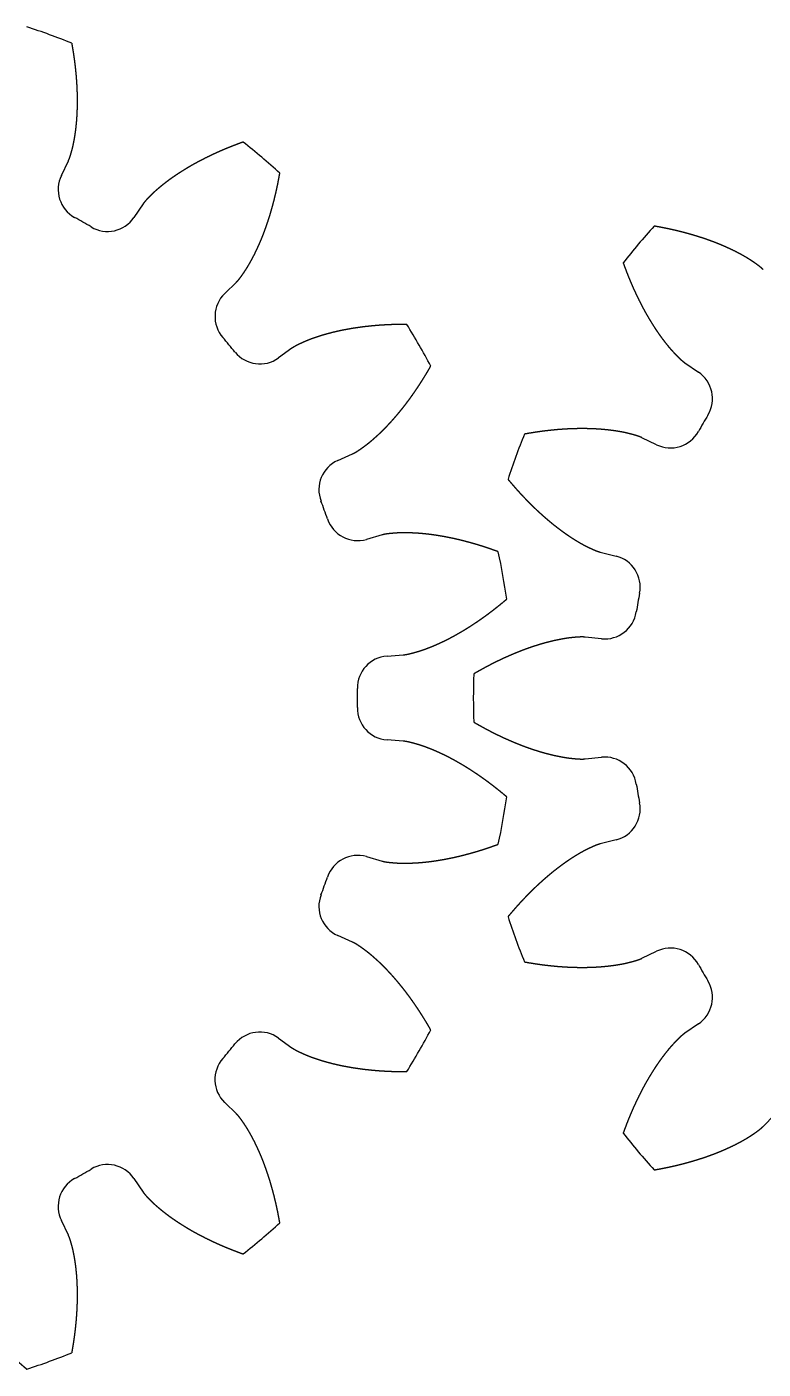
# Model space of a CAD drawing. Header units: millimetres. Extents: x -103 to 35, y -35 to 35.
# Drawn here: x -57.2 to -20.6, y -33.3 to 33.3 of the extents above; entities that cross this region are included whole.
import ezdxf

# ---------------------------------------------------------------- set-up
doc = ezdxf.new("R2010")
doc.units = ezdxf.units.MM
doc.layers.get('0').update_dxf_attribs({"linetype": 'CONTINUOUS'})

msp = doc.modelspace()

# ---------------------------------------------------------------- linework, layer by layer
for p, q in [((-55.444, 25.91), (-55.092, 26.638)), ((-51.385, 24.498), (-51.839, 23.829)), ((-47.339, 20.053), (-46.76, 20.616)), ((-44.009, 17.338), (-44.664, 16.865)), ((-24.498, 16.615), (-23.829, 16.161)), ((-25.91, 12.556), (-26.638, 12.908)), ((-41.727, 11.778), (-40.99, 12.108)), ((-39.526, 8.086), (-40.303, 7.866)), ((-28.703, 7.234), (-27.919, 7.036)), ((-28.642, 2.937), (-29.446, 3.019)), ((-39.283, 2.081), (-38.477, 2.14)), ((-38.477, -2.14), (-39.283, -2.081)), ((-29.446, -3.019), (-28.642, -2.937)), ((-27.919, -7.036), (-28.703, -7.234)), ((-40.303, -7.866), (-39.526, -8.086)), ((-40.99, -12.108), (-41.727, -11.778)), ((-26.638, -12.908), (-25.91, -12.556)), ((-23.829, -16.161), (-24.498, -16.615)), ((-44.664, -16.865), (-44.009, -17.338)), ((-46.76, -20.616), (-47.339, -20.053)), ((-20.616, -21.24), (-20.053, -20.661)), ((-51.839, -23.829), (-51.385, -24.498)), ((-55.092, -26.638), (-55.444, -25.91))]:
    msp.add_line(p, q)
for centre, radius, start, end in [((-68, 0), 35, 68.04718, 71.95282), ((-68, 0), 35, 48.04718, 51.95282), ((-54.015, 25.219), 1.587, 154.17066, 240.98954), ((-68, 0), 27.249, 59.01046, 60.98954), ((-53.153, 24.721), 1.588, 239.01046, 325.82934), ((0, 0), 35, 138.04718, 141.95282), ((-46.233, 18.915), 1.587, 134.17066, 220.98954), ((-68, 0), 35, 28.04718, 31.95282), ((-68, 0), 27.249, 39.01046, 40.98954), ((-45.593, 18.152), 1.587, 219.01046, 305.82934), ((-24.721, 14.847), 1.588, -30.98954, 55.82934), ((0, 0), 27.249, 149.01046, 150.98954), ((0, 0), 35, 158.04718, 161.95282), ((-25.219, 13.985), 1.587, 244.17066, 330.98954), ((-41.077, 10.329), 1.587, 114.17066, 200.98954), ((-68, 0), 27.249, 19.01046, 20.98954), ((-40.736, 9.393), 1.588, 199.01046, 285.82934), ((-68, 0), 35, 8.04718, 11.95282), ((-28.308, 5.497), 1.587, -10.98954, 75.82934), ((0, 0), 27.249, 169.01046, 170.98954), ((-28.481, 4.516), 1.587, 264.17066, 350.98954), ((-39.168, 0.498), 1.587, 94.17066, 180.98954), ((0, 0), 35, 178.04718, 181.95282), ((-68, 0), 27.249, -0.98954, 0.98954), ((-39.168, -0.498), 1.587, 179.01046, 265.82934), ((-28.481, -4.516), 1.587, 9.01046, 95.82934), ((0, 0), 27.249, 189.01046, 190.98954), ((-68, 0), 35, 348.04718, 351.95282), ((-28.308, -5.497), 1.587, -75.82934, 10.98954), ((-40.736, -9.393), 1.588, 74.17066, 160.98954), ((-68, 0), 27.249, 339.01046, 340.98954), ((-41.077, -10.329), 1.587, 159.01046, 245.82934), ((0, 0), 35, 198.04718, 201.95282), ((-25.219, -13.985), 1.587, 29.01046, 115.82934), ((0, 0), 27.249, 209.01046, 210.98954), ((-24.721, -14.847), 1.588, -55.82934, 30.98954), ((-45.593, -18.152), 1.588, 54.17066, 140.98954), ((-68, 0), 35, 328.04718, 331.95282), ((-68, 0), 27.249, 319.01046, 320.98954), ((-46.233, -18.915), 1.588, 139.01046, 225.82934), ((0, 0), 35, 218.04718, 221.95282), ((-53.153, -24.721), 1.588, 34.17066, 120.98954), ((-54.015, -25.219), 1.588, 119.01046, 205.82934), ((-68, 0), 27.249, 299.01046, 300.98954), ((-68, 0), 35, 308.04718, 311.95282), ((-68, 0), 35, 288.04718, 291.95282)]:
    msp.add_arc(centre, radius, start, end)
for points in [[(-55.092, 26.638), (-55.085, 26.652), (-55.071, 26.681), (-55.052, 26.725), (-55.029, 26.784), (-55.004, 26.86), (-54.98, 26.937), (-54.958, 27.014), (-54.937, 27.091), (-54.916, 27.169), (-54.896, 27.247), (-54.876, 27.326), (-54.858, 27.404), (-54.84, 27.483), (-54.824, 27.563), (-54.809, 27.643), (-54.794, 27.723), (-54.781, 27.803), (-54.768, 27.884), (-54.756, 27.965), (-54.744, 28.046), (-54.733, 28.127), (-54.723, 28.209), (-54.713, 28.291), (-54.704, 28.373), (-54.696, 28.455), (-54.688, 28.537), (-54.681, 28.62), (-54.675, 28.703), (-54.669, 28.786), (-54.664, 28.869), (-54.659, 28.952), (-54.655, 29.035), (-54.652, 29.119), (-54.649, 29.203), (-54.647, 29.286), (-54.645, 29.371), (-54.644, 29.455), (-54.643, 29.539), (-54.643, 29.623), (-54.644, 29.708), (-54.644, 29.793), (-54.646, 29.877), (-54.648, 29.962), (-54.65, 30.047), (-54.653, 30.132), (-54.657, 30.218), (-54.661, 30.303), (-54.665, 30.388), (-54.67, 30.474), (-54.676, 30.56), (-54.682, 30.645), (-54.688, 30.731), (-54.695, 30.817), (-54.703, 30.903), (-54.711, 30.989), (-54.719, 31.075), (-54.728, 31.161), (-54.737, 31.248), (-54.747, 31.334), (-54.757, 31.42), (-54.768, 31.507), (-54.779, 31.594), (-54.791, 31.68), (-54.803, 31.767), (-54.815, 31.854), (-54.828, 31.94), (-54.842, 32.027), (-54.856, 32.114), (-54.87, 32.201), (-54.885, 32.288), (-54.897, 32.358), (-54.906, 32.41), (-54.912, 32.445), (-54.915, 32.462)], [(-46.429, 27.563), (-46.446, 27.557), (-46.479, 27.545), (-46.529, 27.527), (-46.595, 27.502), (-46.678, 27.472), (-46.761, 27.44), (-46.843, 27.409), (-46.925, 27.377), (-47.006, 27.345), (-47.088, 27.313), (-47.169, 27.28), (-47.25, 27.246), (-47.33, 27.213), (-47.41, 27.179), (-47.49, 27.144), (-47.57, 27.11), (-47.649, 27.075), (-47.729, 27.039), (-47.807, 27.003), (-47.886, 26.967), (-47.964, 26.931), (-48.042, 26.894), (-48.119, 26.856), (-48.197, 26.819), (-48.274, 26.781), (-48.35, 26.742), (-48.426, 26.703), (-48.502, 26.664), (-48.578, 26.625), (-48.653, 26.585), (-48.728, 26.544), (-48.802, 26.504), (-48.877, 26.463), (-48.95, 26.421), (-49.024, 26.379), (-49.097, 26.337), (-49.17, 26.294), (-49.242, 26.251), (-49.314, 26.207), (-49.385, 26.163), (-49.456, 26.119), (-49.527, 26.074), (-49.597, 26.029), (-49.667, 25.984), (-49.736, 25.938), (-49.805, 25.891), (-49.874, 25.844), (-49.942, 25.797), (-50.009, 25.749), (-50.077, 25.701), (-50.143, 25.652), (-50.209, 25.603), (-50.275, 25.553), (-50.339, 25.503), (-50.404, 25.452), (-50.468, 25.401), (-50.531, 25.35), (-50.594, 25.298), (-50.656, 25.245), (-50.718, 25.192), (-50.779, 25.138), (-50.838, 25.084), (-50.897, 25.028), (-50.955, 24.972), (-51.013, 24.916), (-51.07, 24.859), (-51.126, 24.802), (-51.182, 24.744), (-51.237, 24.685), (-51.289, 24.625), (-51.329, 24.575), (-51.358, 24.537), (-51.376, 24.511), (-51.385, 24.498)], [(-46.76, 20.616), (-46.748, 20.627), (-46.726, 20.65), (-46.693, 20.685), (-46.651, 20.733), (-46.601, 20.795), (-46.552, 20.859), (-46.505, 20.924), (-46.459, 20.99), (-46.413, 21.056), (-46.367, 21.122), (-46.322, 21.189), (-46.278, 21.257), (-46.234, 21.325), (-46.192, 21.394), (-46.15, 21.464), (-46.109, 21.534), (-46.069, 21.605), (-46.029, 21.677), (-45.99, 21.749), (-45.951, 21.821), (-45.913, 21.893), (-45.875, 21.967), (-45.838, 22.04), (-45.802, 22.114), (-45.766, 22.189), (-45.731, 22.263), (-45.696, 22.339), (-45.662, 22.414), (-45.628, 22.49), (-45.595, 22.566), (-45.562, 22.643), (-45.53, 22.72), (-45.498, 22.798), (-45.466, 22.875), (-45.436, 22.953), (-45.405, 23.032), (-45.375, 23.11), (-45.346, 23.189), (-45.317, 23.269), (-45.288, 23.348), (-45.26, 23.428), (-45.233, 23.508), (-45.205, 23.589), (-45.179, 23.669), (-45.152, 23.75), (-45.127, 23.832), (-45.101, 23.913), (-45.076, 23.995), (-45.052, 24.077), (-45.028, 24.16), (-45.004, 24.242), (-44.981, 24.325), (-44.958, 24.408), (-44.935, 24.491), (-44.913, 24.575), (-44.892, 24.659), (-44.871, 24.743), (-44.85, 24.827), (-44.829, 24.912), (-44.809, 24.996), (-44.79, 25.081), (-44.771, 25.166), (-44.752, 25.252), (-44.734, 25.337), (-44.716, 25.423), (-44.698, 25.509), (-44.681, 25.595), (-44.665, 25.682), (-44.648, 25.768), (-44.632, 25.855), (-44.62, 25.925), (-44.611, 25.977), (-44.605, 26.012), (-44.602, 26.029)], [(-20.616, 21.24), (-20.627, 21.252), (-20.65, 21.274), (-20.685, 21.307), (-20.733, 21.349), (-20.795, 21.399), (-20.859, 21.448), (-20.924, 21.495), (-20.99, 21.541), (-21.056, 21.587), (-21.122, 21.633), (-21.189, 21.678), (-21.257, 21.722), (-21.325, 21.766), (-21.394, 21.808), (-21.464, 21.85), (-21.534, 21.891), (-21.605, 21.931), (-21.677, 21.971), (-21.749, 22.01), (-21.821, 22.049), (-21.893, 22.087), (-21.967, 22.125), (-22.04, 22.162), (-22.114, 22.198), (-22.189, 22.234), (-22.263, 22.269), (-22.339, 22.304), (-22.414, 22.338), (-22.49, 22.372), (-22.566, 22.405), (-22.643, 22.438), (-22.72, 22.47), (-22.798, 22.502), (-22.875, 22.534), (-22.953, 22.564), (-23.032, 22.595), (-23.11, 22.625), (-23.189, 22.654), (-23.269, 22.683), (-23.348, 22.712), (-23.428, 22.74), (-23.508, 22.767), (-23.589, 22.795), (-23.669, 22.821), (-23.75, 22.848), (-23.832, 22.873), (-23.913, 22.899), (-23.995, 22.924), (-24.077, 22.948), (-24.16, 22.972), (-24.242, 22.996), (-24.325, 23.019), (-24.408, 23.042), (-24.491, 23.065), (-24.575, 23.087), (-24.659, 23.108), (-24.743, 23.129), (-24.827, 23.15), (-24.912, 23.171), (-24.996, 23.191), (-25.081, 23.21), (-25.166, 23.229), (-25.252, 23.248), (-25.337, 23.266), (-25.423, 23.284), (-25.509, 23.302), (-25.595, 23.319), (-25.682, 23.335), (-25.768, 23.352), (-25.855, 23.368), (-25.925, 23.38), (-25.977, 23.389), (-26.012, 23.395), (-26.029, 23.398)], [(-27.563, 21.571), (-27.557, 21.554), (-27.545, 21.521), (-27.527, 21.471), (-27.502, 21.405), (-27.472, 21.322), (-27.44, 21.239), (-27.409, 21.157), (-27.377, 21.075), (-27.345, 20.994), (-27.313, 20.912), (-27.28, 20.831), (-27.246, 20.75), (-27.213, 20.67), (-27.179, 20.59), (-27.144, 20.51), (-27.11, 20.43), (-27.075, 20.351), (-27.039, 20.271), (-27.003, 20.193), (-26.967, 20.114), (-26.931, 20.036), (-26.894, 19.958), (-26.856, 19.881), (-26.819, 19.803), (-26.781, 19.726), (-26.742, 19.65), (-26.703, 19.574), (-26.664, 19.498), (-26.625, 19.422), (-26.585, 19.347), (-26.544, 19.272), (-26.504, 19.198), (-26.463, 19.123), (-26.421, 19.05), (-26.379, 18.976), (-26.337, 18.903), (-26.294, 18.83), (-26.251, 18.758), (-26.207, 18.686), (-26.163, 18.615), (-26.119, 18.544), (-26.074, 18.473), (-26.029, 18.403), (-25.984, 18.333), (-25.938, 18.264), (-25.891, 18.195), (-25.844, 18.126), (-25.797, 18.058), (-25.749, 17.991), (-25.701, 17.923), (-25.652, 17.857), (-25.603, 17.791), (-25.553, 17.725), (-25.503, 17.661), (-25.452, 17.596), (-25.401, 17.532), (-25.35, 17.469), (-25.298, 17.406), (-25.245, 17.344), (-25.192, 17.282), (-25.138, 17.221), (-25.084, 17.162), (-25.028, 17.103), (-24.972, 17.045), (-24.916, 16.987), (-24.859, 16.93), (-24.802, 16.874), (-24.744, 16.818), (-24.685, 16.763), (-24.625, 16.711), (-24.575, 16.671), (-24.537, 16.642), (-24.511, 16.624), (-24.498, 16.615)], [(-38.303, 18.523), (-38.321, 18.523), (-38.356, 18.523), (-38.409, 18.523), (-38.48, 18.523), (-38.568, 18.522), (-38.656, 18.521), (-38.744, 18.52), (-38.832, 18.518), (-38.92, 18.516), (-39.007, 18.513), (-39.095, 18.51), (-39.182, 18.506), (-39.269, 18.502), (-39.356, 18.498), (-39.443, 18.493), (-39.53, 18.487), (-39.617, 18.482), (-39.703, 18.475), (-39.789, 18.469), (-39.876, 18.461), (-39.962, 18.454), (-40.047, 18.446), (-40.133, 18.437), (-40.218, 18.428), (-40.304, 18.419), (-40.389, 18.409), (-40.474, 18.398), (-40.558, 18.388), (-40.643, 18.376), (-40.727, 18.364), (-40.811, 18.352), (-40.895, 18.339), (-40.979, 18.326), (-41.063, 18.312), (-41.146, 18.298), (-41.229, 18.283), (-41.312, 18.268), (-41.395, 18.252), (-41.477, 18.236), (-41.559, 18.219), (-41.641, 18.202), (-41.723, 18.184), (-41.805, 18.165), (-41.886, 18.146), (-41.967, 18.127), (-42.047, 18.107), (-42.128, 18.086), (-42.208, 18.065), (-42.288, 18.043), (-42.367, 18.021), (-42.446, 17.998), (-42.525, 17.974), (-42.604, 17.95), (-42.682, 17.925), (-42.76, 17.899), (-42.837, 17.873), (-42.915, 17.846), (-42.991, 17.819), (-43.068, 17.791), (-43.144, 17.762), (-43.219, 17.732), (-43.294, 17.701), (-43.369, 17.669), (-43.442, 17.637), (-43.516, 17.603), (-43.589, 17.569), (-43.661, 17.535), (-43.733, 17.5), (-43.805, 17.463), (-43.875, 17.425), (-43.93, 17.392), (-43.969, 17.365), (-43.996, 17.347), (-44.009, 17.338)], [(-40.99, 12.108), (-40.975, 12.115), (-40.946, 12.128), (-40.903, 12.15), (-40.847, 12.181), (-40.779, 12.222), (-40.712, 12.266), (-40.645, 12.311), (-40.579, 12.356), (-40.513, 12.403), (-40.447, 12.449), (-40.382, 12.497), (-40.317, 12.545), (-40.253, 12.595), (-40.19, 12.645), (-40.127, 12.696), (-40.064, 12.749), (-40.002, 12.801), (-39.94, 12.855), (-39.879, 12.909), (-39.818, 12.964), (-39.757, 13.019), (-39.697, 13.075), (-39.637, 13.131), (-39.577, 13.188), (-39.518, 13.246), (-39.459, 13.304), (-39.401, 13.363), (-39.343, 13.422), (-39.285, 13.482), (-39.228, 13.542), (-39.171, 13.603), (-39.114, 13.665), (-39.058, 13.726), (-39.002, 13.789), (-38.946, 13.852), (-38.891, 13.915), (-38.836, 13.978), (-38.781, 14.043), (-38.727, 14.107), (-38.672, 14.172), (-38.619, 14.238), (-38.565, 14.304), (-38.512, 14.37), (-38.46, 14.437), (-38.407, 14.504), (-38.355, 14.571), (-38.303, 14.639), (-38.252, 14.708), (-38.201, 14.776), (-38.15, 14.845), (-38.099, 14.915), (-38.049, 14.985), (-37.999, 15.055), (-37.95, 15.126), (-37.9, 15.197), (-37.852, 15.268), (-37.803, 15.34), (-37.755, 15.412), (-37.707, 15.484), (-37.659, 15.557), (-37.611, 15.63), (-37.564, 15.704), (-37.518, 15.778), (-37.471, 15.852), (-37.425, 15.926), (-37.379, 16.001), (-37.333, 16.076), (-37.288, 16.152), (-37.243, 16.228), (-37.199, 16.304), (-37.163, 16.365), (-37.137, 16.411), (-37.119, 16.442), (-37.11, 16.457)], [(-26.638, 12.908), (-26.652, 12.915), (-26.681, 12.929), (-26.725, 12.948), (-26.784, 12.971), (-26.86, 12.996), (-26.937, 13.02), (-27.014, 13.042), (-27.091, 13.063), (-27.169, 13.084), (-27.247, 13.104), (-27.326, 13.124), (-27.404, 13.142), (-27.483, 13.16), (-27.563, 13.176), (-27.643, 13.191), (-27.723, 13.206), (-27.803, 13.219), (-27.884, 13.232), (-27.965, 13.244), (-28.046, 13.256), (-28.127, 13.267), (-28.209, 13.277), (-28.291, 13.287), (-28.373, 13.296), (-28.455, 13.304), (-28.537, 13.312), (-28.62, 13.319), (-28.703, 13.325), (-28.786, 13.331), (-28.869, 13.336), (-28.952, 13.341), (-29.035, 13.345), (-29.119, 13.348), (-29.203, 13.351), (-29.286, 13.353), (-29.371, 13.355), (-29.455, 13.356), (-29.539, 13.357), (-29.623, 13.357), (-29.708, 13.356), (-29.793, 13.356), (-29.877, 13.354), (-29.962, 13.352), (-30.047, 13.35), (-30.132, 13.347), (-30.218, 13.343), (-30.303, 13.339), (-30.388, 13.335), (-30.474, 13.33), (-30.56, 13.324), (-30.645, 13.318), (-30.731, 13.312), (-30.817, 13.305), (-30.903, 13.297), (-30.989, 13.289), (-31.075, 13.281), (-31.161, 13.272), (-31.248, 13.263), (-31.334, 13.253), (-31.42, 13.243), (-31.507, 13.232), (-31.594, 13.221), (-31.68, 13.209), (-31.767, 13.197), (-31.854, 13.185), (-31.94, 13.172), (-32.027, 13.158), (-32.114, 13.144), (-32.201, 13.13), (-32.288, 13.115), (-32.358, 13.103), (-32.41, 13.094), (-32.445, 13.088), (-32.462, 13.085)], [(-33.278, 10.843), (-33.267, 10.829), (-33.244, 10.802), (-33.21, 10.761), (-33.165, 10.707), (-33.107, 10.64), (-33.05, 10.573), (-32.992, 10.507), (-32.934, 10.441), (-32.876, 10.375), (-32.818, 10.31), (-32.759, 10.245), (-32.7, 10.18), (-32.641, 10.116), (-32.582, 10.052), (-32.522, 9.989), (-32.462, 9.926), (-32.402, 9.863), (-32.342, 9.801), (-32.281, 9.739), (-32.22, 9.678), (-32.159, 9.617), (-32.098, 9.556), (-32.036, 9.496), (-31.975, 9.437), (-31.912, 9.377), (-31.85, 9.318), (-31.788, 9.26), (-31.725, 9.202), (-31.662, 9.145), (-31.598, 9.088), (-31.535, 9.031), (-31.471, 8.975), (-31.407, 8.919), (-31.343, 8.864), (-31.278, 8.81), (-31.214, 8.755), (-31.149, 8.702), (-31.083, 8.649), (-31.018, 8.596), (-30.952, 8.544), (-30.886, 8.492), (-30.82, 8.441), (-30.754, 8.39), (-30.687, 8.34), (-30.62, 8.291), (-30.553, 8.242), (-30.485, 8.194), (-30.417, 8.146), (-30.349, 8.099), (-30.281, 8.052), (-30.213, 8.006), (-30.144, 7.961), (-30.075, 7.917), (-30.005, 7.873), (-29.936, 7.83), (-29.866, 7.787), (-29.796, 7.745), (-29.725, 7.704), (-29.655, 7.663), (-29.584, 7.624), (-29.512, 7.585), (-29.44, 7.548), (-29.368, 7.511), (-29.296, 7.476), (-29.223, 7.441), (-29.15, 7.407), (-29.077, 7.373), (-29.004, 7.341), (-28.93, 7.309), (-28.855, 7.28), (-28.795, 7.26), (-28.749, 7.246), (-28.718, 7.238), (-28.703, 7.234)], [(-33.759, 7.249), (-33.775, 7.255), (-33.809, 7.267), (-33.859, 7.285), (-33.925, 7.309), (-34.008, 7.339), (-34.091, 7.368), (-34.174, 7.397), (-34.258, 7.425), (-34.341, 7.453), (-34.424, 7.48), (-34.507, 7.507), (-34.591, 7.534), (-34.674, 7.56), (-34.757, 7.585), (-34.841, 7.611), (-34.924, 7.635), (-35.007, 7.659), (-35.091, 7.683), (-35.174, 7.706), (-35.257, 7.729), (-35.341, 7.751), (-35.424, 7.773), (-35.508, 7.794), (-35.591, 7.815), (-35.674, 7.835), (-35.758, 7.855), (-35.841, 7.874), (-35.924, 7.893), (-36.008, 7.911), (-36.091, 7.929), (-36.174, 7.946), (-36.258, 7.963), (-36.341, 7.979), (-36.424, 7.995), (-36.507, 8.01), (-36.59, 8.024), (-36.674, 8.038), (-36.757, 8.052), (-36.84, 8.065), (-36.923, 8.077), (-37.006, 8.089), (-37.089, 8.1), (-37.171, 8.11), (-37.254, 8.12), (-37.337, 8.13), (-37.42, 8.138), (-37.502, 8.146), (-37.585, 8.154), (-37.667, 8.161), (-37.75, 8.167), (-37.832, 8.172), (-37.914, 8.177), (-37.996, 8.181), (-38.078, 8.184), (-38.16, 8.187), (-38.242, 8.189), (-38.324, 8.19), (-38.405, 8.191), (-38.487, 8.191), (-38.568, 8.19), (-38.649, 8.187), (-38.73, 8.184), (-38.811, 8.179), (-38.891, 8.174), (-38.972, 8.167), (-39.052, 8.16), (-39.132, 8.153), (-39.212, 8.145), (-39.291, 8.135), (-39.37, 8.123), (-39.433, 8.11), (-39.479, 8.099), (-39.51, 8.091), (-39.526, 8.086)], [(-38.477, 2.14), (-38.461, 2.141), (-38.429, 2.144), (-38.382, 2.149), (-38.319, 2.159), (-38.24, 2.175), (-38.162, 2.193), (-38.084, 2.212), (-38.006, 2.233), (-37.929, 2.254), (-37.851, 2.275), (-37.774, 2.297), (-37.696, 2.321), (-37.619, 2.345), (-37.542, 2.371), (-37.465, 2.397), (-37.389, 2.425), (-37.312, 2.454), (-37.236, 2.483), (-37.16, 2.513), (-37.083, 2.543), (-37.008, 2.574), (-36.932, 2.606), (-36.856, 2.638), (-36.781, 2.672), (-36.705, 2.706), (-36.63, 2.74), (-36.555, 2.776), (-36.48, 2.812), (-36.406, 2.848), (-36.331, 2.885), (-36.257, 2.923), (-36.182, 2.961), (-36.108, 3), (-36.034, 3.039), (-35.961, 3.079), (-35.887, 3.12), (-35.813, 3.161), (-35.74, 3.202), (-35.667, 3.244), (-35.594, 3.287), (-35.521, 3.33), (-35.448, 3.374), (-35.376, 3.418), (-35.304, 3.463), (-35.231, 3.508), (-35.159, 3.553), (-35.087, 3.6), (-35.016, 3.646), (-34.944, 3.693), (-34.873, 3.741), (-34.801, 3.789), (-34.73, 3.837), (-34.659, 3.886), (-34.589, 3.936), (-34.518, 3.986), (-34.448, 4.036), (-34.377, 4.087), (-34.307, 4.138), (-34.237, 4.19), (-34.168, 4.242), (-34.098, 4.294), (-34.029, 4.347), (-33.96, 4.401), (-33.891, 4.454), (-33.822, 4.509), (-33.753, 4.563), (-33.684, 4.618), (-33.616, 4.674), (-33.548, 4.729), (-33.48, 4.786), (-33.426, 4.831), (-33.385, 4.865), (-33.358, 4.888), (-33.345, 4.9)], [(-29.446, 3.019), (-29.462, 3.021), (-29.494, 3.023), (-29.541, 3.026), (-29.605, 3.028), (-29.685, 3.026), (-29.765, 3.022), (-29.845, 3.016), (-29.926, 3.01), (-30.006, 3.003), (-30.086, 2.995), (-30.166, 2.986), (-30.246, 2.977), (-30.327, 2.966), (-30.407, 2.954), (-30.487, 2.941), (-30.567, 2.927), (-30.648, 2.913), (-30.728, 2.897), (-30.808, 2.881), (-30.888, 2.864), (-30.969, 2.847), (-31.049, 2.829), (-31.129, 2.81), (-31.209, 2.79), (-31.289, 2.77), (-31.369, 2.749), (-31.449, 2.727), (-31.529, 2.704), (-31.609, 2.682), (-31.689, 2.658), (-31.769, 2.634), (-31.848, 2.609), (-31.928, 2.584), (-32.008, 2.558), (-32.087, 2.531), (-32.167, 2.504), (-32.246, 2.477), (-32.326, 2.448), (-32.405, 2.42), (-32.484, 2.39), (-32.564, 2.36), (-32.643, 2.33), (-32.722, 2.299), (-32.801, 2.268), (-32.88, 2.236), (-32.959, 2.203), (-33.038, 2.17), (-33.116, 2.137), (-33.195, 2.103), (-33.274, 2.068), (-33.352, 2.034), (-33.431, 1.998), (-33.509, 1.962), (-33.587, 1.926), (-33.665, 1.889), (-33.743, 1.852), (-33.821, 1.814), (-33.899, 1.776), (-33.977, 1.737), (-34.055, 1.698), (-34.132, 1.658), (-34.21, 1.618), (-34.287, 1.577), (-34.365, 1.536), (-34.442, 1.495), (-34.519, 1.453), (-34.596, 1.411), (-34.673, 1.368), (-34.75, 1.325), (-34.827, 1.281), (-34.888, 1.246), (-34.934, 1.219), (-34.964, 1.202), (-34.98, 1.193)], [(-34.98, -1.193), (-34.964, -1.202), (-34.934, -1.219), (-34.888, -1.246), (-34.827, -1.281), (-34.75, -1.325), (-34.673, -1.368), (-34.596, -1.411), (-34.519, -1.453), (-34.442, -1.495), (-34.365, -1.536), (-34.287, -1.577), (-34.21, -1.618), (-34.132, -1.658), (-34.055, -1.698), (-33.977, -1.737), (-33.899, -1.776), (-33.821, -1.814), (-33.743, -1.852), (-33.665, -1.889), (-33.587, -1.926), (-33.509, -1.962), (-33.431, -1.998), (-33.352, -2.034), (-33.274, -2.068), (-33.195, -2.103), (-33.116, -2.137), (-33.038, -2.17), (-32.959, -2.203), (-32.88, -2.236), (-32.801, -2.268), (-32.722, -2.299), (-32.643, -2.33), (-32.564, -2.36), (-32.484, -2.39), (-32.405, -2.42), (-32.326, -2.448), (-32.246, -2.477), (-32.167, -2.504), (-32.087, -2.531), (-32.008, -2.558), (-31.928, -2.584), (-31.848, -2.609), (-31.769, -2.634), (-31.689, -2.658), (-31.609, -2.682), (-31.529, -2.704), (-31.449, -2.727), (-31.369, -2.749), (-31.289, -2.77), (-31.209, -2.79), (-31.129, -2.81), (-31.049, -2.829), (-30.969, -2.847), (-30.888, -2.864), (-30.808, -2.881), (-30.728, -2.897), (-30.648, -2.913), (-30.567, -2.927), (-30.487, -2.941), (-30.407, -2.954), (-30.327, -2.966), (-30.246, -2.977), (-30.166, -2.986), (-30.086, -2.995), (-30.006, -3.003), (-29.926, -3.01), (-29.845, -3.016), (-29.765, -3.022), (-29.685, -3.026), (-29.605, -3.028), (-29.541, -3.026), (-29.494, -3.023), (-29.462, -3.021), (-29.446, -3.019)], [(-33.345, -4.9), (-33.358, -4.888), (-33.385, -4.865), (-33.426, -4.831), (-33.48, -4.786), (-33.548, -4.729), (-33.616, -4.674), (-33.684, -4.618), (-33.753, -4.563), (-33.822, -4.509), (-33.891, -4.454), (-33.96, -4.401), (-34.029, -4.347), (-34.098, -4.294), (-34.168, -4.242), (-34.237, -4.19), (-34.307, -4.138), (-34.377, -4.087), (-34.448, -4.036), (-34.518, -3.986), (-34.589, -3.936), (-34.659, -3.886), (-34.73, -3.837), (-34.801, -3.789), (-34.873, -3.741), (-34.944, -3.693), (-35.016, -3.646), (-35.087, -3.6), (-35.159, -3.553), (-35.231, -3.508), (-35.304, -3.463), (-35.376, -3.418), (-35.448, -3.374), (-35.521, -3.33), (-35.594, -3.287), (-35.667, -3.244), (-35.74, -3.202), (-35.813, -3.161), (-35.887, -3.12), (-35.961, -3.079), (-36.034, -3.039), (-36.108, -3), (-36.182, -2.961), (-36.257, -2.923), (-36.331, -2.885), (-36.406, -2.848), (-36.48, -2.812), (-36.555, -2.776), (-36.63, -2.74), (-36.705, -2.706), (-36.781, -2.672), (-36.856, -2.638), (-36.932, -2.606), (-37.008, -2.574), (-37.083, -2.543), (-37.16, -2.513), (-37.236, -2.483), (-37.312, -2.454), (-37.389, -2.425), (-37.465, -2.397), (-37.542, -2.371), (-37.619, -2.345), (-37.696, -2.321), (-37.774, -2.297), (-37.851, -2.275), (-37.929, -2.254), (-38.006, -2.233), (-38.084, -2.212), (-38.162, -2.193), (-38.24, -2.175), (-38.319, -2.159), (-38.382, -2.149), (-38.429, -2.144), (-38.461, -2.141), (-38.477, -2.14)], [(-39.526, -8.086), (-39.51, -8.091), (-39.479, -8.099), (-39.433, -8.11), (-39.37, -8.123), (-39.291, -8.135), (-39.212, -8.145), (-39.132, -8.153), (-39.052, -8.16), (-38.972, -8.167), (-38.891, -8.174), (-38.811, -8.179), (-38.73, -8.184), (-38.649, -8.187), (-38.568, -8.19), (-38.487, -8.191), (-38.405, -8.191), (-38.324, -8.19), (-38.242, -8.189), (-38.16, -8.187), (-38.078, -8.184), (-37.996, -8.181), (-37.914, -8.177), (-37.832, -8.172), (-37.75, -8.167), (-37.667, -8.161), (-37.585, -8.154), (-37.502, -8.146), (-37.42, -8.138), (-37.337, -8.13), (-37.254, -8.12), (-37.171, -8.11), (-37.089, -8.1), (-37.006, -8.089), (-36.923, -8.077), (-36.84, -8.065), (-36.757, -8.052), (-36.674, -8.038), (-36.59, -8.024), (-36.507, -8.01), (-36.424, -7.995), (-36.341, -7.979), (-36.258, -7.963), (-36.174, -7.946), (-36.091, -7.929), (-36.008, -7.911), (-35.924, -7.893), (-35.841, -7.874), (-35.758, -7.855), (-35.674, -7.835), (-35.591, -7.815), (-35.508, -7.794), (-35.424, -7.773), (-35.341, -7.751), (-35.257, -7.729), (-35.174, -7.706), (-35.091, -7.683), (-35.007, -7.659), (-34.924, -7.635), (-34.841, -7.611), (-34.757, -7.585), (-34.674, -7.56), (-34.591, -7.534), (-34.507, -7.507), (-34.424, -7.48), (-34.341, -7.453), (-34.258, -7.425), (-34.174, -7.397), (-34.091, -7.368), (-34.008, -7.339), (-33.925, -7.309), (-33.859, -7.285), (-33.809, -7.267), (-33.775, -7.255), (-33.759, -7.249)], [(-28.703, -7.234), (-28.718, -7.238), (-28.749, -7.246), (-28.795, -7.26), (-28.855, -7.28), (-28.93, -7.309), (-29.004, -7.341), (-29.077, -7.373), (-29.15, -7.407), (-29.223, -7.441), (-29.296, -7.476), (-29.368, -7.511), (-29.44, -7.548), (-29.512, -7.585), (-29.584, -7.624), (-29.655, -7.663), (-29.725, -7.704), (-29.796, -7.745), (-29.866, -7.787), (-29.936, -7.83), (-30.005, -7.873), (-30.075, -7.917), (-30.144, -7.961), (-30.213, -8.006), (-30.281, -8.052), (-30.349, -8.099), (-30.417, -8.146), (-30.485, -8.194), (-30.553, -8.242), (-30.62, -8.291), (-30.687, -8.34), (-30.754, -8.39), (-30.82, -8.441), (-30.886, -8.492), (-30.952, -8.544), (-31.018, -8.596), (-31.083, -8.649), (-31.149, -8.702), (-31.214, -8.755), (-31.278, -8.81), (-31.343, -8.864), (-31.407, -8.919), (-31.471, -8.975), (-31.535, -9.031), (-31.598, -9.088), (-31.662, -9.145), (-31.725, -9.202), (-31.788, -9.26), (-31.85, -9.318), (-31.912, -9.377), (-31.975, -9.437), (-32.036, -9.496), (-32.098, -9.556), (-32.159, -9.617), (-32.22, -9.678), (-32.281, -9.739), (-32.342, -9.801), (-32.402, -9.863), (-32.462, -9.926), (-32.522, -9.989), (-32.582, -10.052), (-32.641, -10.116), (-32.7, -10.18), (-32.759, -10.245), (-32.818, -10.31), (-32.876, -10.375), (-32.934, -10.441), (-32.992, -10.507), (-33.05, -10.573), (-33.107, -10.64), (-33.165, -10.707), (-33.21, -10.761), (-33.244, -10.802), (-33.267, -10.829), (-33.278, -10.843)], [(-37.11, -16.457), (-37.119, -16.442), (-37.137, -16.411), (-37.163, -16.365), (-37.199, -16.304), (-37.243, -16.228), (-37.288, -16.152), (-37.333, -16.076), (-37.379, -16.001), (-37.425, -15.926), (-37.471, -15.852), (-37.518, -15.778), (-37.564, -15.704), (-37.611, -15.63), (-37.659, -15.557), (-37.707, -15.484), (-37.755, -15.412), (-37.803, -15.34), (-37.852, -15.268), (-37.9, -15.197), (-37.95, -15.126), (-37.999, -15.055), (-38.049, -14.985), (-38.099, -14.915), (-38.15, -14.845), (-38.201, -14.776), (-38.252, -14.708), (-38.303, -14.639), (-38.355, -14.571), (-38.407, -14.504), (-38.46, -14.437), (-38.512, -14.37), (-38.565, -14.304), (-38.619, -14.238), (-38.672, -14.172), (-38.727, -14.107), (-38.781, -14.043), (-38.836, -13.978), (-38.891, -13.915), (-38.946, -13.852), (-39.002, -13.789), (-39.058, -13.726), (-39.114, -13.665), (-39.171, -13.603), (-39.228, -13.542), (-39.285, -13.482), (-39.343, -13.422), (-39.401, -13.363), (-39.459, -13.304), (-39.518, -13.246), (-39.577, -13.188), (-39.637, -13.131), (-39.697, -13.075), (-39.757, -13.019), (-39.818, -12.964), (-39.879, -12.909), (-39.94, -12.855), (-40.002, -12.801), (-40.064, -12.749), (-40.127, -12.696), (-40.19, -12.645), (-40.253, -12.595), (-40.317, -12.545), (-40.382, -12.497), (-40.447, -12.449), (-40.513, -12.403), (-40.579, -12.356), (-40.645, -12.311), (-40.712, -12.266), (-40.779, -12.222), (-40.847, -12.181), (-40.903, -12.15), (-40.946, -12.128), (-40.975, -12.115), (-40.99, -12.108)], [(-32.462, -13.085), (-32.445, -13.088), (-32.41, -13.094), (-32.358, -13.103), (-32.288, -13.115), (-32.201, -13.13), (-32.114, -13.144), (-32.027, -13.158), (-31.94, -13.172), (-31.854, -13.185), (-31.767, -13.197), (-31.68, -13.209), (-31.594, -13.221), (-31.507, -13.232), (-31.42, -13.243), (-31.334, -13.253), (-31.248, -13.263), (-31.161, -13.272), (-31.075, -13.281), (-30.989, -13.289), (-30.903, -13.297), (-30.817, -13.305), (-30.731, -13.312), (-30.645, -13.318), (-30.56, -13.324), (-30.474, -13.33), (-30.388, -13.335), (-30.303, -13.339), (-30.218, -13.343), (-30.132, -13.347), (-30.047, -13.35), (-29.962, -13.352), (-29.877, -13.354), (-29.793, -13.356), (-29.708, -13.356), (-29.623, -13.357), (-29.539, -13.357), (-29.455, -13.356), (-29.371, -13.355), (-29.286, -13.353), (-29.203, -13.351), (-29.119, -13.348), (-29.035, -13.345), (-28.952, -13.341), (-28.869, -13.336), (-28.786, -13.331), (-28.703, -13.325), (-28.62, -13.319), (-28.537, -13.312), (-28.455, -13.304), (-28.373, -13.296), (-28.291, -13.287), (-28.209, -13.277), (-28.127, -13.267), (-28.046, -13.256), (-27.965, -13.244), (-27.884, -13.232), (-27.803, -13.219), (-27.723, -13.206), (-27.643, -13.191), (-27.563, -13.176), (-27.483, -13.16), (-27.404, -13.142), (-27.326, -13.124), (-27.247, -13.104), (-27.169, -13.084), (-27.091, -13.063), (-27.014, -13.042), (-26.937, -13.02), (-26.86, -12.996), (-26.784, -12.971), (-26.725, -12.948), (-26.681, -12.929), (-26.652, -12.915), (-26.638, -12.908)], [(-24.498, -16.615), (-24.511, -16.624), (-24.537, -16.642), (-24.575, -16.671), (-24.625, -16.711), (-24.685, -16.763), (-24.744, -16.818), (-24.802, -16.874), (-24.859, -16.93), (-24.916, -16.987), (-24.972, -17.045), (-25.028, -17.103), (-25.084, -17.162), (-25.138, -17.221), (-25.192, -17.282), (-25.245, -17.344), (-25.298, -17.406), (-25.35, -17.469), (-25.401, -17.532), (-25.452, -17.596), (-25.503, -17.661), (-25.553, -17.725), (-25.603, -17.791), (-25.652, -17.857), (-25.701, -17.923), (-25.749, -17.991), (-25.797, -18.058), (-25.844, -18.126), (-25.891, -18.195), (-25.938, -18.264), (-25.984, -18.333), (-26.029, -18.403), (-26.074, -18.473), (-26.119, -18.544), (-26.163, -18.615), (-26.207, -18.686), (-26.251, -18.758), (-26.294, -18.83), (-26.337, -18.903), (-26.379, -18.976), (-26.421, -19.05), (-26.463, -19.123), (-26.504, -19.198), (-26.544, -19.272), (-26.585, -19.347), (-26.625, -19.422), (-26.664, -19.498), (-26.703, -19.574), (-26.742, -19.65), (-26.781, -19.726), (-26.819, -19.803), (-26.856, -19.881), (-26.894, -19.958), (-26.931, -20.036), (-26.967, -20.114), (-27.003, -20.193), (-27.039, -20.271), (-27.075, -20.351), (-27.11, -20.43), (-27.144, -20.51), (-27.179, -20.59), (-27.213, -20.67), (-27.246, -20.75), (-27.28, -20.831), (-27.313, -20.912), (-27.345, -20.994), (-27.377, -21.075), (-27.409, -21.157), (-27.44, -21.239), (-27.472, -21.322), (-27.502, -21.405), (-27.527, -21.471), (-27.545, -21.521), (-27.557, -21.554), (-27.563, -21.571)], [(-44.009, -17.338), (-43.996, -17.347), (-43.969, -17.365), (-43.93, -17.392), (-43.875, -17.425), (-43.805, -17.463), (-43.733, -17.5), (-43.661, -17.535), (-43.589, -17.569), (-43.516, -17.603), (-43.442, -17.637), (-43.369, -17.669), (-43.294, -17.701), (-43.219, -17.732), (-43.144, -17.762), (-43.068, -17.791), (-42.991, -17.819), (-42.915, -17.846), (-42.837, -17.873), (-42.76, -17.899), (-42.682, -17.925), (-42.604, -17.95), (-42.525, -17.974), (-42.446, -17.998), (-42.367, -18.021), (-42.288, -18.043), (-42.208, -18.065), (-42.128, -18.086), (-42.047, -18.107), (-41.967, -18.127), (-41.886, -18.146), (-41.805, -18.165), (-41.723, -18.184), (-41.641, -18.202), (-41.559, -18.219), (-41.477, -18.236), (-41.395, -18.252), (-41.312, -18.268), (-41.229, -18.283), (-41.146, -18.298), (-41.063, -18.312), (-40.979, -18.326), (-40.895, -18.339), (-40.811, -18.352), (-40.727, -18.364), (-40.643, -18.376), (-40.558, -18.388), (-40.474, -18.398), (-40.389, -18.409), (-40.304, -18.419), (-40.218, -18.428), (-40.133, -18.437), (-40.047, -18.446), (-39.962, -18.454), (-39.876, -18.461), (-39.789, -18.469), (-39.703, -18.475), (-39.617, -18.482), (-39.53, -18.487), (-39.443, -18.493), (-39.356, -18.498), (-39.269, -18.502), (-39.182, -18.506), (-39.095, -18.51), (-39.007, -18.513), (-38.92, -18.516), (-38.832, -18.518), (-38.744, -18.52), (-38.656, -18.521), (-38.568, -18.522), (-38.48, -18.523), (-38.409, -18.523), (-38.356, -18.523), (-38.321, -18.523), (-38.303, -18.523)], [(-44.602, -26.029), (-44.605, -26.012), (-44.611, -25.977), (-44.62, -25.925), (-44.632, -25.855), (-44.648, -25.768), (-44.665, -25.682), (-44.681, -25.595), (-44.698, -25.509), (-44.716, -25.423), (-44.734, -25.337), (-44.752, -25.252), (-44.771, -25.166), (-44.79, -25.081), (-44.809, -24.996), (-44.829, -24.912), (-44.85, -24.827), (-44.871, -24.743), (-44.892, -24.659), (-44.913, -24.575), (-44.935, -24.491), (-44.958, -24.408), (-44.981, -24.325), (-45.004, -24.242), (-45.028, -24.16), (-45.052, -24.077), (-45.076, -23.995), (-45.101, -23.913), (-45.127, -23.832), (-45.152, -23.75), (-45.179, -23.669), (-45.205, -23.589), (-45.233, -23.508), (-45.26, -23.428), (-45.288, -23.348), (-45.317, -23.269), (-45.346, -23.189), (-45.375, -23.11), (-45.405, -23.032), (-45.436, -22.953), (-45.466, -22.875), (-45.498, -22.798), (-45.53, -22.72), (-45.562, -22.643), (-45.595, -22.566), (-45.628, -22.49), (-45.662, -22.414), (-45.696, -22.339), (-45.731, -22.263), (-45.766, -22.189), (-45.802, -22.114), (-45.838, -22.04), (-45.875, -21.967), (-45.913, -21.893), (-45.951, -21.821), (-45.99, -21.749), (-46.029, -21.677), (-46.069, -21.605), (-46.109, -21.534), (-46.15, -21.464), (-46.192, -21.394), (-46.234, -21.325), (-46.278, -21.257), (-46.322, -21.189), (-46.367, -21.122), (-46.413, -21.056), (-46.459, -20.99), (-46.505, -20.924), (-46.552, -20.859), (-46.601, -20.795), (-46.651, -20.733), (-46.693, -20.685), (-46.726, -20.65), (-46.748, -20.627), (-46.76, -20.616)], [(-26.029, -23.398), (-26.012, -23.395), (-25.977, -23.389), (-25.925, -23.38), (-25.855, -23.368), (-25.768, -23.352), (-25.682, -23.335), (-25.595, -23.319), (-25.509, -23.302), (-25.423, -23.284), (-25.337, -23.266), (-25.252, -23.248), (-25.166, -23.229), (-25.081, -23.21), (-24.996, -23.191), (-24.912, -23.171), (-24.827, -23.15), (-24.743, -23.129), (-24.659, -23.108), (-24.575, -23.087), (-24.491, -23.065), (-24.408, -23.042), (-24.325, -23.019), (-24.242, -22.996), (-24.16, -22.972), (-24.077, -22.948), (-23.995, -22.924), (-23.913, -22.899), (-23.832, -22.873), (-23.75, -22.848), (-23.669, -22.821), (-23.589, -22.795), (-23.508, -22.767), (-23.428, -22.74), (-23.348, -22.712), (-23.269, -22.683), (-23.189, -22.654), (-23.11, -22.625), (-23.032, -22.595), (-22.953, -22.564), (-22.875, -22.534), (-22.798, -22.502), (-22.72, -22.47), (-22.643, -22.438), (-22.566, -22.405), (-22.49, -22.372), (-22.414, -22.338), (-22.339, -22.304), (-22.263, -22.269), (-22.189, -22.234), (-22.114, -22.198), (-22.04, -22.162), (-21.967, -22.125), (-21.893, -22.087), (-21.821, -22.049), (-21.749, -22.01), (-21.677, -21.971), (-21.605, -21.931), (-21.534, -21.891), (-21.464, -21.85), (-21.394, -21.808), (-21.325, -21.766), (-21.257, -21.722), (-21.189, -21.678), (-21.122, -21.633), (-21.056, -21.587), (-20.99, -21.541), (-20.924, -21.495), (-20.859, -21.448), (-20.795, -21.399), (-20.733, -21.349), (-20.685, -21.307), (-20.65, -21.274), (-20.627, -21.252), (-20.616, -21.24)], [(-51.385, -24.498), (-51.376, -24.511), (-51.358, -24.537), (-51.329, -24.575), (-51.289, -24.625), (-51.237, -24.685), (-51.182, -24.744), (-51.126, -24.802), (-51.07, -24.859), (-51.013, -24.916), (-50.955, -24.972), (-50.897, -25.028), (-50.838, -25.084), (-50.779, -25.138), (-50.718, -25.192), (-50.656, -25.245), (-50.594, -25.298), (-50.531, -25.35), (-50.468, -25.401), (-50.404, -25.452), (-50.339, -25.503), (-50.275, -25.553), (-50.209, -25.603), (-50.143, -25.652), (-50.077, -25.701), (-50.009, -25.749), (-49.942, -25.797), (-49.874, -25.844), (-49.805, -25.891), (-49.736, -25.938), (-49.667, -25.984), (-49.597, -26.029), (-49.527, -26.074), (-49.456, -26.119), (-49.385, -26.163), (-49.314, -26.207), (-49.242, -26.251), (-49.17, -26.294), (-49.097, -26.337), (-49.024, -26.379), (-48.95, -26.421), (-48.877, -26.463), (-48.802, -26.504), (-48.728, -26.544), (-48.653, -26.585), (-48.578, -26.625), (-48.502, -26.664), (-48.426, -26.703), (-48.35, -26.742), (-48.274, -26.781), (-48.197, -26.819), (-48.119, -26.856), (-48.042, -26.894), (-47.964, -26.931), (-47.886, -26.967), (-47.807, -27.003), (-47.729, -27.039), (-47.649, -27.075), (-47.57, -27.11), (-47.49, -27.144), (-47.41, -27.179), (-47.33, -27.213), (-47.25, -27.246), (-47.169, -27.28), (-47.088, -27.313), (-47.006, -27.345), (-46.925, -27.377), (-46.843, -27.409), (-46.761, -27.44), (-46.678, -27.472), (-46.595, -27.502), (-46.529, -27.527), (-46.479, -27.545), (-46.446, -27.557), (-46.429, -27.563)], [(-54.915, -32.462), (-54.912, -32.445), (-54.906, -32.41), (-54.897, -32.358), (-54.885, -32.288), (-54.87, -32.201), (-54.856, -32.114), (-54.842, -32.027), (-54.828, -31.94), (-54.815, -31.854), (-54.803, -31.767), (-54.791, -31.68), (-54.779, -31.594), (-54.768, -31.507), (-54.757, -31.42), (-54.747, -31.334), (-54.737, -31.248), (-54.728, -31.161), (-54.719, -31.075), (-54.711, -30.989), (-54.703, -30.903), (-54.695, -30.817), (-54.688, -30.731), (-54.682, -30.645), (-54.676, -30.56), (-54.67, -30.474), (-54.665, -30.388), (-54.661, -30.303), (-54.657, -30.218), (-54.653, -30.132), (-54.65, -30.047), (-54.648, -29.962), (-54.646, -29.877), (-54.644, -29.793), (-54.644, -29.708), (-54.643, -29.623), (-54.643, -29.539), (-54.644, -29.455), (-54.645, -29.371), (-54.647, -29.286), (-54.649, -29.203), (-54.652, -29.119), (-54.655, -29.035), (-54.659, -28.952), (-54.664, -28.869), (-54.669, -28.786), (-54.675, -28.703), (-54.681, -28.62), (-54.688, -28.537), (-54.696, -28.455), (-54.704, -28.373), (-54.713, -28.291), (-54.723, -28.209), (-54.733, -28.127), (-54.744, -28.046), (-54.756, -27.965), (-54.768, -27.884), (-54.781, -27.803), (-54.794, -27.723), (-54.809, -27.643), (-54.824, -27.563), (-54.84, -27.483), (-54.858, -27.404), (-54.876, -27.326), (-54.896, -27.247), (-54.916, -27.169), (-54.937, -27.091), (-54.958, -27.014), (-54.98, -26.937), (-55.004, -26.86), (-55.029, -26.784), (-55.052, -26.725), (-55.071, -26.681), (-55.085, -26.652), (-55.092, -26.638)], [(-60.766, -28.703), (-60.762, -28.718), (-60.754, -28.749), (-60.74, -28.795), (-60.72, -28.855), (-60.691, -28.93), (-60.659, -29.004), (-60.627, -29.077), (-60.593, -29.15), (-60.559, -29.223), (-60.524, -29.296), (-60.489, -29.368), (-60.452, -29.44), (-60.415, -29.512), (-60.376, -29.584), (-60.337, -29.655), (-60.296, -29.725), (-60.255, -29.796), (-60.213, -29.866), (-60.17, -29.936), (-60.127, -30.005), (-60.083, -30.075), (-60.039, -30.144), (-59.994, -30.213), (-59.948, -30.281), (-59.901, -30.349), (-59.854, -30.417), (-59.806, -30.485), (-59.758, -30.553), (-59.709, -30.62), (-59.66, -30.687), (-59.61, -30.754), (-59.559, -30.82), (-59.508, -30.886), (-59.456, -30.952), (-59.404, -31.018), (-59.351, -31.083), (-59.298, -31.149), (-59.245, -31.214), (-59.19, -31.278), (-59.136, -31.343), (-59.081, -31.407), (-59.025, -31.471), (-58.969, -31.535), (-58.912, -31.598), (-58.855, -31.662), (-58.798, -31.725), (-58.74, -31.788), (-58.682, -31.85), (-58.623, -31.912), (-58.563, -31.975), (-58.504, -32.036), (-58.444, -32.098), (-58.383, -32.159), (-58.322, -32.22), (-58.261, -32.281), (-58.199, -32.342), (-58.137, -32.402), (-58.074, -32.462), (-58.011, -32.522), (-57.948, -32.582), (-57.884, -32.641), (-57.82, -32.7), (-57.755, -32.759), (-57.69, -32.818), (-57.625, -32.876), (-57.559, -32.934), (-57.493, -32.992), (-57.427, -33.05), (-57.36, -33.107), (-57.293, -33.165), (-57.239, -33.21), (-57.198, -33.244), (-57.171, -33.267), (-57.157, -33.278)]]:
    msp.add_open_spline(points, degree=5)

doc.saveas('drawing.dxf')
